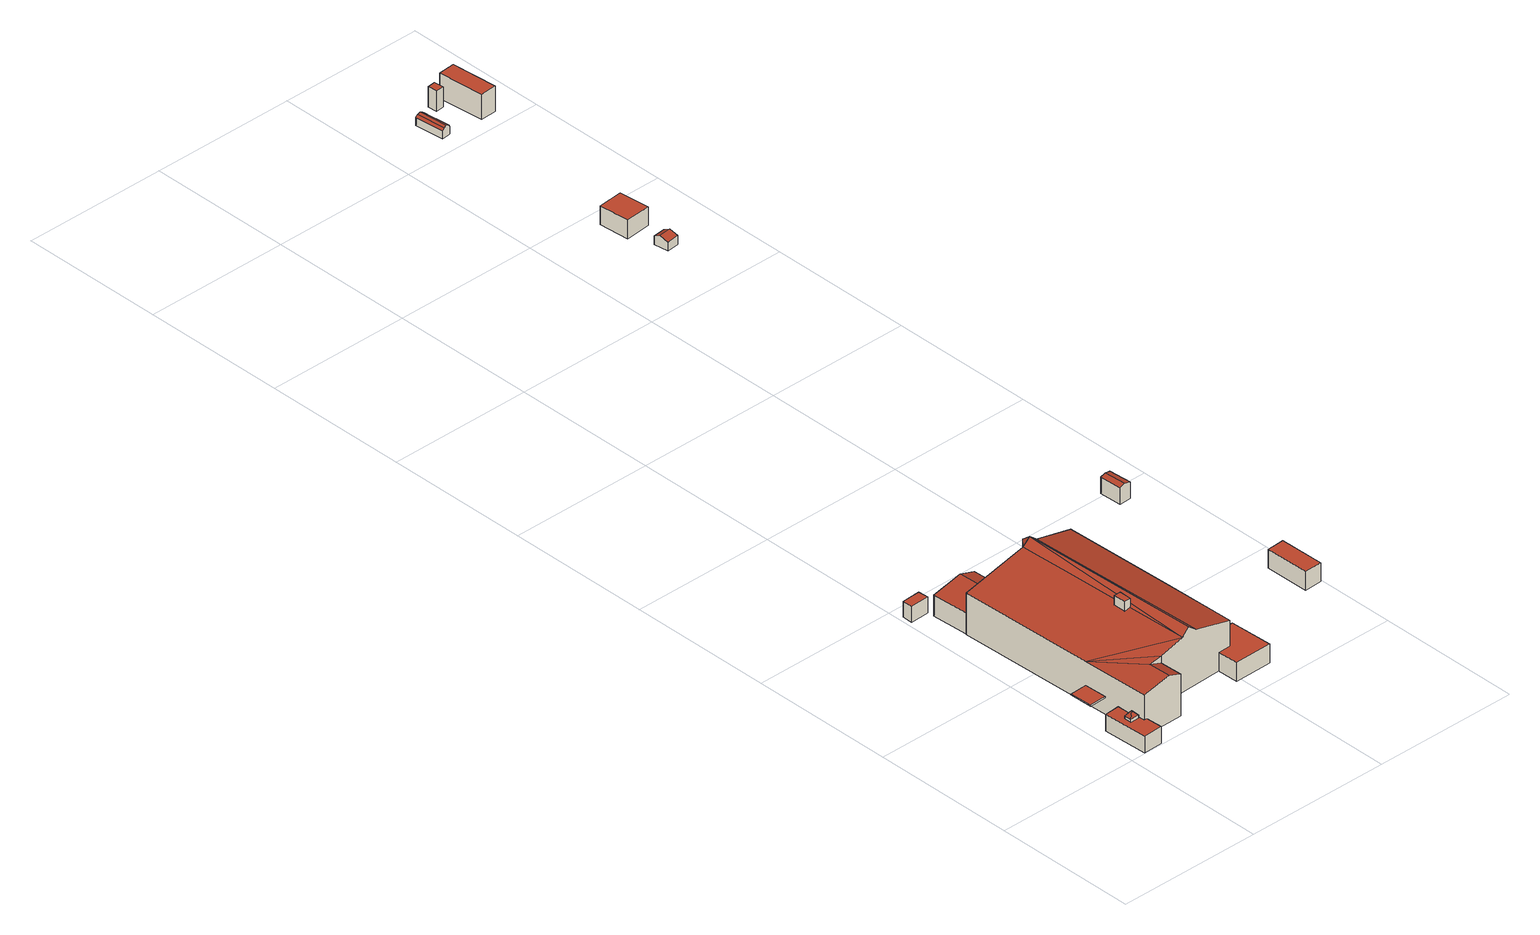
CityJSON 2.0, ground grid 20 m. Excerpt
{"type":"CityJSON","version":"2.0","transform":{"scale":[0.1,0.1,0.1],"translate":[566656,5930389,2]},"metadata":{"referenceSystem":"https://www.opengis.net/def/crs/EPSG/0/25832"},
"CityObjects":{
"building1":{"type":"Building","attributes":{"Grundfläche 2D":"3.646094","Grundhöhe NN":"2.435"},"geometry":[{"type":"Solid","lod":"3","boundaries":[[[[0,1,2,3]],[[4,5,3,2]],[[5,6,0,3]],[[6,7,1,0]],[[7,4,2,1]],[[7,6,5,4]]]],"semantics":{"surfaces":[{"type":"RoofSurface"},{"type":"WallSurface"},{"type":"GroundSurface"}],"values":[[0,1,1,1,1,2]]}}]},
"building2":{"type":"Building","attributes":{"Grundfläche 2D":"33.605006","Grundhöhe NN":"2.435"},"geometry":[{"type":"Solid","lod":"3","boundaries":[[[[8,9,10,11]],[[12,8,11,13]],[[13,11,10,14,15]],[[12,13,15,16]],[[9,8,12,16,17]],[[10,9,17,14]],[[15,14,17,16]]]],"semantics":{"surfaces":[{"type":"RoofSurface"},{"type":"WallSurface"},{"type":"GroundSurface"}],"values":[[0,0,1,1,1,1,2]]}}]},
"building3":{"type":"Building","attributes":{"Grundfläche 2D":"488.146979","Grundhöhe NN":"2.300"},"children":["building3-1","building3-2","building3-3","building3-4","building3-5","building3-6","building3-7","building3-8"],"geometry":[{"type":"Solid","lod":"3","boundaries":[[[[18,19,20,21,22,23]],[[24,25,26,27,28,29]],[[28,30,29]],[[31,30,28]],[[28,32,33,31]],[[33,34,35,31]],[[36,37,29]],[[24,29,37,26,25]],[[38,39,36]],[[39,37,36]],[[39,38,40,41,42]],[[43,44,45,46,47,48,49,50,51]],[[52,53,54,55,56,57]],[[35,30,31]],[[50,49,32,28,27,58,59]],[[60,34,33,32,49,48,61]],[[35,34,60,62]],[[55,40,38,36,29,30,35,62,63,56]],[[64,65,42,41,40,55,54]],[[65,66,21,20,19,18,67,58,27,26,37,39,42]],[[22,21,66,68]],[[23,22,68,69]],[[18,23,69,67]],[[57,56,63,70]],[[52,57,70,71]],[[53,52,71,72]],[[54,53,72,64]],[[45,44,73,74]],[[46,45,74,75]],[[47,46,75,76]],[[48,47,76,61]],[[51,50,59,77]],[[44,43,51,77,73]],[[62,60,61,76,75,74,73,77,59,58,67,69,68,66,65,64,72,71,70,63]]]],"semantics":{"surfaces":[{"type":"RoofSurface"},{"type":"WallSurface"},{"type":"GroundSurface"}],"values":[[0,0,0,0,0,0,0,0,0,0,0,0,0,1,1,1,1,1,1,1,1,1,1,1,1,1,1,1,1,1,1,1,1,2]]}}]},
"building3-1":{"type":"BuildingInstallation","parents":["building3"],"geometry":[{"type":"MultiSurface","lod":"3","boundaries":[[[78,26,37]],[[78,37,39]],[[37,26,19,20,39]],[[78,39,20,79]],[[19,26,78,79]]],"semantics":{"surfaces":[{"type":"RoofSurface"},{"type":"WallSurface"}],"values":[0,0,1,1,1]}}]},
"building3-2":{"type":"BuildingInstallation","parents":["building3"],"geometry":[{"type":"MultiSurface","lod":"3","boundaries":[[[80,81,82,83]]],"semantics":{"surfaces":[{"type":"RoofSurface"}],"values":[0]}}]},
"building3-3":{"type":"BuildingInstallation","parents":["building3"],"geometry":[{"type":"MultiSurface","lod":"3","boundaries":[[[84,85,86,87,88,89]],[[90,87,86,85,91,24]],[[88,87,90,92]],[[93,84,89,88,92,25]],[[85,84,93,91]]],"semantics":{"surfaces":[{"type":"RoofSurface"},{"type":"WallSurface"}],"values":[0,1,1,1,1]}}]},
"building3-4":{"type":"BuildingInstallation","parents":["building3"],"geometry":[{"type":"MultiSurface","lod":"3","boundaries":[[[94,95,96,97]]],"semantics":{"surfaces":[{"type":"RoofSurface"}],"values":[0]}}]},
"building3-5":{"type":"BuildingInstallation","parents":["building3"],"geometry":[{"type":"MultiSurface","lod":"3","boundaries":[[[98,99,100,101,102,103]]],"semantics":{"surfaces":[{"type":"RoofSurface"}],"values":[0]}}]},
"building3-6":{"type":"BuildingInstallation","parents":["building3"],"geometry":[{"type":"MultiSurface","lod":"3","boundaries":[[[104,105,106]],[[104,107,105]],[[104,106,108]],[[104,108,107]],[[51,43,105,107]],[[106,105,43,109]],[[109,110,108,106]],[[110,51,107,108]]],"semantics":{"surfaces":[{"type":"RoofSurface"},{"type":"WallSurface"}],"values":[0,0,0,0,1,1,1,1]}}]},
"building3-7":{"type":"BuildingInstallation","parents":["building3"],"geometry":[{"type":"MultiSurface","lod":"3","boundaries":[[[111,112,113,114]],[[115,116,114,113]],[[116,117,111,114]],[[117,118,112,111]],[[118,115,113,112]],[[118,117,116,115]]],"semantics":{"surfaces":[{"type":"RoofSurface"},{"type":"WallSurface"},{"type":"OuterCeilingSurface"}],"values":[0,1,1,1,1,2]}}]},
"building3-8":{"type":"BuildingInstallation","parents":["building3"],"geometry":[{"type":"MultiSurface","lod":"3","boundaries":[[[119,120,121,122]],[[123,124,119,122]],[[125,123,122,121]],[[124,126,120,119]],[[126,125,121,120]],[[126,124,123,125]]],"semantics":{"surfaces":[{"type":"RoofSurface"},{"type":"WallSurface"},{"type":"OuterCeilingSurface"}],"values":[0,1,1,1,1,2]}}]},
"building4":{"type":"Building","attributes":{"Grundfläche 2D":"14.691232","Grundhöhe NN":"2.483"},"geometry":[{"type":"Solid","lod":"3","boundaries":[[[[127,128,129,130]],[[131,132,130,129]],[[132,133,127,130]],[[133,134,128,127]],[[134,131,129,128]],[[134,133,132,131]]]],"semantics":{"surfaces":[{"type":"RoofSurface"},{"type":"WallSurface"},{"type":"GroundSurface"}],"values":[[0,1,1,1,1,2]]}}]},
"building5":{"type":"Building","attributes":{"Grundfläche 2D":"4.828723","Grundhöhe NN":"2.516"},"geometry":[{"type":"Solid","lod":"3","boundaries":[[[[135,136,137,138]],[[139,135,138,140]],[[140,138,137,141,142]],[[139,140,142,143]],[[136,135,139,143,144]],[[137,136,144,141]],[[142,141,144,143]]]],"semantics":{"surfaces":[{"type":"RoofSurface"},{"type":"WallSurface"},{"type":"GroundSurface"}],"values":[[0,0,1,1,1,1,2]]}}]},
"building6":{"type":"Building","attributes":{"Grundfläche 2D":"3.408404","Grundhöhe NN":"2.622"},"geometry":[{"type":"Solid","lod":"3","boundaries":[[[[145,146,147,148]],[[149,146,145,150]],[[148,147,151,152]],[[150,145,148,152,153]],[[149,150,153,154]],[[151,147,146,149,154]],[[153,152,151,154]]]],"semantics":{"surfaces":[{"type":"RoofSurface"},{"type":"WallSurface"},{"type":"GroundSurface"}],"values":[[0,0,1,1,1,1,2]]}}]},
"building7":{"type":"Building","attributes":{"Grundfläche 2D":"14.582418","Grundhöhe NN":"2.548"},"geometry":[{"type":"Solid","lod":"3","boundaries":[[[[155,156,157,158]],[[159,160,158,157]],[[160,161,155,158]],[[161,162,156,155]],[[162,159,157,156]],[[162,161,160,159]]]],"semantics":{"surfaces":[{"type":"RoofSurface"},{"type":"WallSurface"},{"type":"GroundSurface"}],"values":[[0,1,1,1,1,2]]}}]},
"building8":{"type":"Building","attributes":{"Grundfläche 2D":"4.886709","Grundhöhe NN":"2.560"},"geometry":[{"type":"Solid","lod":"3","boundaries":[[[[163,164,165,166]],[[167,163,166,168]],[[169,167,168,170]],[[171,169,170,172]],[[173,172,170,168,166,165,174,175]],[[171,172,173,176]],[[177,164,163,167,169,171,176,178]],[[165,164,177,174]],[[176,173,175,174,177,178]]]],"semantics":{"surfaces":[{"type":"RoofSurface"},{"type":"WallSurface"},{"type":"GroundSurface"}],"values":[[0,0,0,0,1,1,1,1,2]]}}]},
"building9":{"type":"Building","attributes":{"Grundfläche 2D":"1.309435","Grundhöhe NN":"2.265"},"geometry":[{"type":"Solid","lod":"3","boundaries":[[[[179,180,181,182]],[[183,184,182,181]],[[184,185,179,182]],[[185,186,180,179]],[[186,183,181,180]],[[186,185,184,183]]]],"semantics":{"surfaces":[{"type":"RoofSurface"},{"type":"WallSurface"},{"type":"GroundSurface"}],"values":[[0,1,1,1,1,2]]}}]},
"building10":{"type":"Building","attributes":{"Grundfläche 2D":"14.384419","Grundhöhe NN":"2.296"},"geometry":[{"type":"Solid","lod":"3","boundaries":[[[[187,188,189,190]],[[191,192,190,189]],[[192,193,187,190]],[[193,194,188,187]],[[194,191,189,188]],[[194,193,192,191]]]],"semantics":{"surfaces":[{"type":"RoofSurface"},{"type":"WallSurface"},{"type":"GroundSurface"}],"values":[[0,1,1,1,1,2]]}}]}
},
"vertices":[
[6,382,26],[6,368,26],[32,369,26],[31,383,26],[32,369,4],[31,383,4],[6,382,4],[6,368,4],
[75,361,41],[33,360,33],[35,309,33],[77,310,41],[98,362,33],[100,310,33],[35,309,4],[100,310,4],[98,362,4],[33,360,4],
[121,311,39],[126,311,39],[148,312,39],[153,312,39],[153,324,37],[121,323,37],[132,142,79],[131,159,79],[126,311,79],[35,309,61],[40,118,61],[135,58,79],[100,57,71],[82,57,68],[43,25,61],[83,26,68],[101,26,61],[100,57,61],[145,59,88],[137,312,88],[157,59,79],[148,312,79],[210,60,65],[208,154,65],[203,314,65],[40,43,26],[40,64,26],[19,63,26],[21,1,26],[48,2,26],[47,25,26],[43,25,26],[43,32,26],[41,32,26],[246,32,29],[244,91,29],[210,90,29],[210,60,29],[193,60,29],[194,31,29],[35,309,3],[43,32,3],[101,26,3],[47,25,3],[100,57,3],[193,60,3],[210,90,3],[203,314,3],[153,312,3],[121,311,3],[153,324,3],[121,323,3],[194,31,3],[246,32,3],[244,91,3],[40,64,3],[19,63,3],[21,1,3],[48,2,3],[41,32,3],
[137,323,79],[137,323,37],
[54,146,64],[55,133,64],[56,133,64],[56,146,64],
[124,159,91],[124,142,91],[132,142,91],[133,142,91],[133,159,91],[131,159,91],[133,142,80],[124,142,77],[133,159,80],[124,159,77],
[50,272,64],[51,259,64],[53,259,64],[53,272,64],
[54,208,64],[54,217,64],[54,221,64],[52,221,64],[52,216,64],[52,208,64],
[35,37,37],[40,43,30],[29,42,30],[41,32,30],[29,32,30],[29,42,26],[29,32,26],
[231,155,27],[208,154,29],[209,123,29],[232,124,27],[209,123,25],[232,124,25],[231,155,25],[208,154,25],
[18,86,28],[41,87,28],[40,118,28],[17,117,28],[17,117,26],[18,86,26],[40,118,26],[41,87,26],
[395,167,31],[371,166,31],[372,105,31],[396,106,31],[372,105,5],[396,106,5],[395,167,5],[371,166,5],
[342,403,30],[335,403,28],[336,372,28],[344,373,30],[350,404,28],[352,373,28],[336,372,5],[352,373,5],[350,404,5],[335,403,5],
[322,1098,23],[305,1096,23],[307,1085,18],[324,1087,18],[304,1105,18],[321,1107,18],[307,1085,6],[324,1087,6],[321,1107,6],[304,1105,6],
[322,1180,31],[288,1177,31],[291,1135,31],[326,1138,31],[291,1135,5],[326,1138,5],[322,1180,5],[288,1177,5],
[273,1461,20],[270,1461,17],[274,1421,17],[276,1421,20],[277,1461,21],[280,1422,21],[280,1461,20],[284,1422,20],[283,1462,17],[286,1422,17],[286,1422,6],[274,1421,6],[284,1422,6],[283,1462,6],[270,1461,6],[273,1461,6],
[319,1482,31],[308,1481,31],[309,1468,31],[320,1469,31],[309,1468,3],[320,1469,3],[319,1482,3],[308,1481,3],
[357,1422,38],[352,1486,38],[329,1484,38],[335,1421,38],[329,1484,3],[335,1421,3],[357,1422,3],[352,1486,3]
]}
